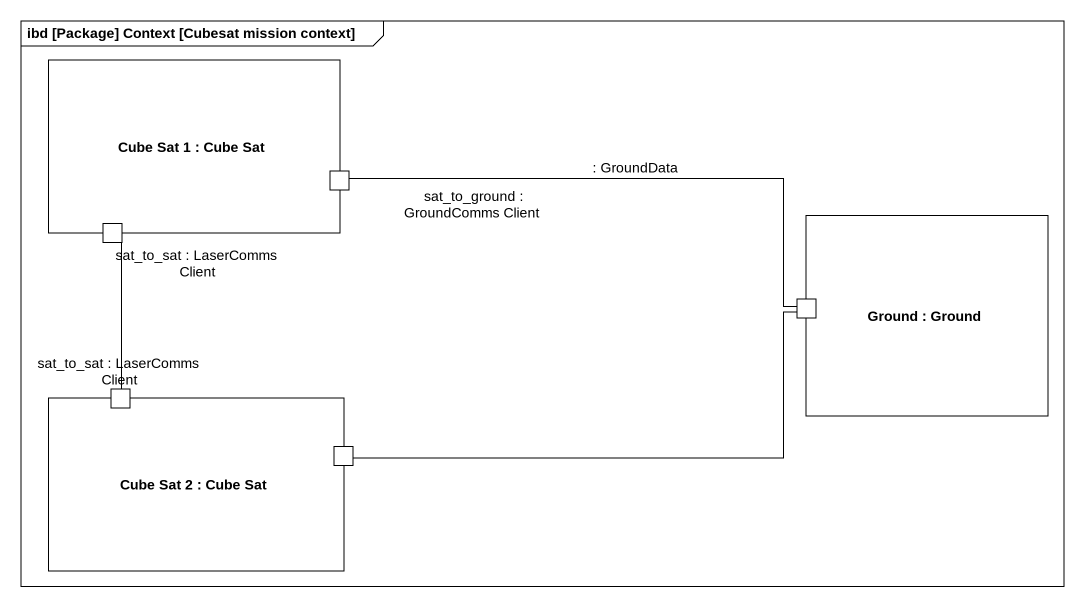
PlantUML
@startuml
mainframe ibd [Package] Context [Cubesat mission context]
rectangle "Cube Sat 1 : Cube Sat" as Cube_Sat_1 {
  port "sat_to_ground : GroundComms Client" as sat_to_ground_GroundComms
  port "sat_to_sat : LaserComms Client" as sat_to_sat_LaserComms_Client
}
rectangle "Ground : Ground" as Ground {
  port " " as port1
}
rectangle "Cube Sat 2 : Cube Sat" as Cube_Sat_2 {
  port "sat_to_sat : LaserComms Client" as sat_to_sat_LaserComms_Client_2
  port " " as port2
}
sat_to_sat_LaserComms_Client -- sat_to_sat_LaserComms_Client_2
port1 -left- sat_to_ground_GroundComms : : GroundData
port2 -right- port1
@enduml
